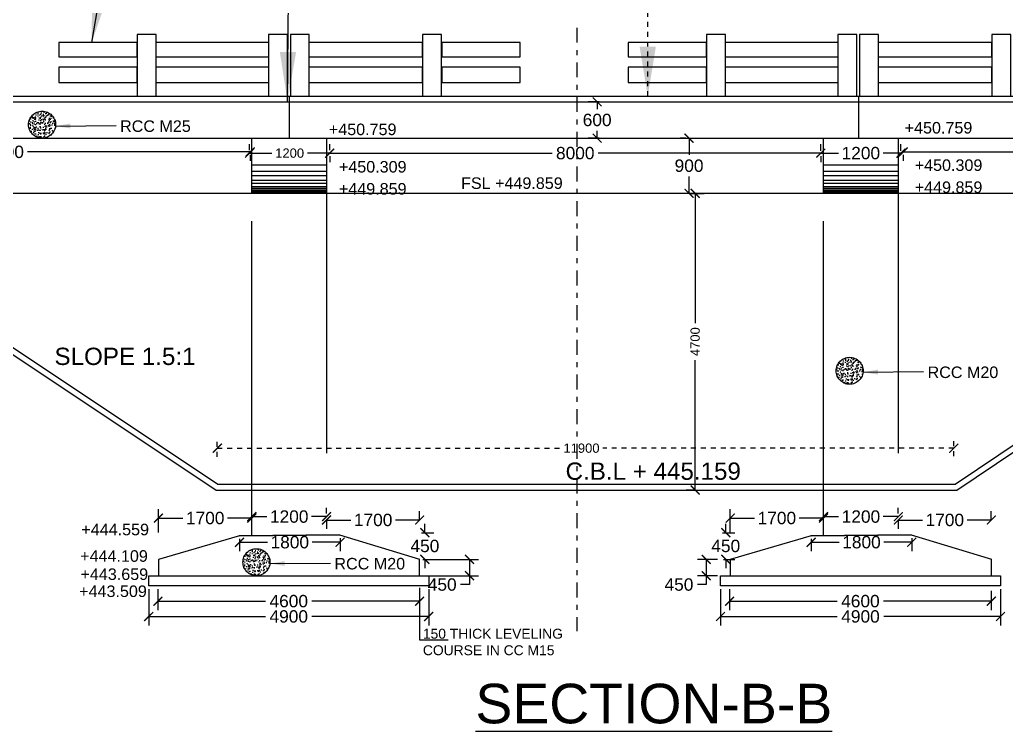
# Model space of a CAD drawing. Header units: inches. Extents: x 334 to 11487, y 381 to 10656.
# Drawn here: x 646.77 to 666.67, y 513.15 to 527.51 of the extents above; entities that cross this region are included whole.
import ezdxf

# ---------------------------------------------------------------- set-up
doc = ezdxf.new("R2010")
doc.units = ezdxf.units.IN
doc.header["$MEASUREMENT"] = 0
doc.linetypes.add('DASHDOT', pattern=[1, 0.5, -0.25, 0, -0.25])
doc.linetypes.add('HIDDEN', pattern=[9.525, 6.35, -3.175])
for name, color, linetype in [('DIMENSION', 255, 'Continuous'), ('DRAWING', 7, 'Continuous'), ('HATCH', 7, 'Continuous'), ('TEXT', 255, 'Continuous')]:
    doc.layers.add(name, color=color, linetype=linetype)
doc.styles.get("Standard").update_dxf_attribs({"font": 'arial.ttf'})
doc.styles.add('TIMES NEW ROMAN', font='times.ttf')
doc.dimstyles.new('dig', dxfattribs={"dimtxt": 0.1875, "dimasz": 0.18, "dimexe": 0.18, "dimexo": 0.0625, "dimgap": 0.09, "dimtad": 0, "dimtih": 1, "dimtoh": 1, "dimdec": 4, "dimzin": 0, "dimdsep": 46, "dimtxsty": 'Standard', "dimblk": 'ARCHTICK', "dimcen": 0.09, "dimadec": 0, "dimazin": 0, "dimtfac": 1, "dimtdec": 4, "dimtofl": 0, "dimtmove": 0, "dimatfit": 3, "dimldrblk": 'ARCHTICK', "dimfxl": 1, "dimtolj": 1, "dimtzin": 0, "dimarcsym": 0})
doc.dimstyles.new('ISO-25', dxfattribs={"dimtxt": 0.636364, "dimasz": 1, "dimexe": 1.25, "dimexo": 0.625, "dimtad": 0, "dimtih": 1, "dimtoh": 1, "dimlfac": 100, "dimtxsty": 'TIMES NEW ROMAN', "dimcen": 2.5, "dimadec": 0, "dimazin": 0, "dimtfac": 1, "dimtmove": 0, "dimatfit": 3, "dimfxl": 1, "dimarcsym": 0})

# ---------------------------------------------------------------- blocks, each defined once
blk = doc.blocks.new('_ArchTick')
at = {"color": 0, "linetype": 'ByBlock', "const_width": 0.15}
blk.add_lwpolyline([(-0.5, -0.5), (0.5, 0.5)], dxfattribs=at)
blk = doc.blocks.new('*D33')
at = {"layer": 'Defpoints', "color": 0, "linetype": 'HIDDEN', "transparency": 16777216}
for p in [(662.924, 524.798), (664.541, 524.815), (664.541, 524.798)]:
    blk.add_point(p, dxfattribs=at)
at = {"layer": 'DIMENSION', "color": 0, "linetype": 'HIDDEN', "lineweight": -2, "transparency": 16777216}
for p, q in [((662.924, 524.86), (662.924, 524.995)), ((664.541, 524.86), (664.541, 524.995)), ((662.924, 524.815), (663.281, 524.815)), ((664.541, 524.815), (664.183, 524.815))]:
    blk.add_line(p, q, dxfattribs=at)
at = {"layer": 'DIMENSION', "color": 0, "linetype": 'HIDDEN', "lineweight": -2, "transparency": 16777216, "xscale": 0.18, "yscale": 0.18, "zscale": 0.18, "rotation": 180}
blk.add_blockref('_ArchTick', (662.924, 524.815), dxfattribs=at)
at = {"layer": 'DIMENSION', "color": 0, "linetype": 'HIDDEN', "lineweight": -2, "transparency": 16777216, "xscale": 0.18, "yscale": 0.18, "zscale": 0.18}
blk.add_blockref('_ArchTick', (664.541, 524.815), dxfattribs=at)
at = {"layer": 'DIMENSION', "color": 0, "linetype": 'HIDDEN', "transparency": 16777216, "insert": (663.732, 524.815), "char_height": 0.25, "attachment_point": 5}
blk.add_mtext('\\A1;1200', dxfattribs=at)
blk = doc.blocks.new('*D34')
at = {"layer": 'Defpoints', "color": 0, "linetype": 'HIDDEN', "transparency": 16777216}
for p in [(653.018, 524.818), (662.924, 524.818), (662.924, 524.815)]:
    blk.add_point(p, dxfattribs=at)
at = {"layer": 'DIMENSION', "color": 0, "linetype": 'HIDDEN', "lineweight": -2, "transparency": 16777216}
for p, q in [((653.018, 524.815), (657.508, 524.815)), ((662.924, 524.815), (658.434, 524.815)), ((653.018, 524.756), (653.018, 524.635)), ((662.924, 524.756), (662.924, 524.635))]:
    blk.add_line(p, q, dxfattribs=at)
at = {"layer": 'DIMENSION', "color": 0, "linetype": 'HIDDEN', "lineweight": -2, "transparency": 16777216, "xscale": 0.18, "yscale": 0.18, "zscale": 0.18, "rotation": 180}
blk.add_blockref('_ArchTick', (653.018, 524.815), dxfattribs=at)
at = {"layer": 'DIMENSION', "color": 0, "linetype": 'HIDDEN', "lineweight": -2, "transparency": 16777216, "xscale": 0.18, "yscale": 0.18, "zscale": 0.18}
blk.add_blockref('_ArchTick', (662.924, 524.815), dxfattribs=at)
at = {"layer": 'DIMENSION', "color": 0, "linetype": 'HIDDEN', "transparency": 16777216, "insert": (657.971, 524.815), "char_height": 0.25, "attachment_point": 5}
blk.add_mtext('\\A1;8000', dxfattribs=at)
blk = doc.blocks.new('*D35')
at = {"layer": 'Defpoints', "color": 0, "linetype": 'HIDDEN', "transparency": 16777216}
for p in [(651.401, 524.815), (653.018, 524.815), (653.018, 524.815)]:
    blk.add_point(p, dxfattribs=at)
at = {"layer": 'DIMENSION', "color": 0, "linetype": 'HIDDEN', "lineweight": -2, "transparency": 16777216}
for p, q in [((651.401, 524.877), (651.401, 524.995)), ((653.018, 524.877), (653.018, 524.995)), ((651.401, 524.815), (651.849, 524.815)), ((653.018, 524.815), (652.57, 524.815))]:
    blk.add_line(p, q, dxfattribs=at)
at = {"layer": 'DIMENSION', "color": 0, "linetype": 'HIDDEN', "lineweight": -2, "transparency": 16777216, "xscale": 0.18, "yscale": 0.18, "zscale": 0.18, "rotation": 180}
blk.add_blockref('_ArchTick', (651.401, 524.815), dxfattribs=at)
at = {"layer": 'DIMENSION', "color": 0, "linetype": 'HIDDEN', "lineweight": -2, "transparency": 16777216, "xscale": 0.18, "yscale": 0.18, "zscale": 0.18}
blk.add_blockref('_ArchTick', (653.018, 524.815), dxfattribs=at)
at = {"layer": 'DIMENSION', "color": 0, "linetype": 'HIDDEN', "transparency": 16777216, "insert": (652.21, 524.815), "char_height": 0.1875, "attachment_point": 5}
blk.add_mtext('\\A1;1200', dxfattribs=at)
blk = doc.blocks.new('*D36')
at = {"layer": 'Defpoints', "color": 0, "linetype": 'HIDDEN', "transparency": 16777216}
for p in [(664.587, 524.843), (674.494, 524.843), (674.494, 524.84)]:
    blk.add_point(p, dxfattribs=at)
at = {"layer": 'DIMENSION', "color": 0, "linetype": 'HIDDEN', "lineweight": -2, "transparency": 16777216}
for p, q in [((664.587, 524.84), (669.077, 524.84)), ((664.587, 524.781), (664.587, 524.66)), ((674.494, 524.84), (670.004, 524.84)), ((674.494, 524.781), (674.494, 524.66))]:
    blk.add_line(p, q, dxfattribs=at)
at = {"layer": 'DIMENSION', "color": 0, "linetype": 'HIDDEN', "lineweight": -2, "transparency": 16777216, "xscale": 0.18, "yscale": 0.18, "zscale": 0.18, "rotation": 180}
blk.add_blockref('_ArchTick', (664.587, 524.84), dxfattribs=at)
at = {"layer": 'DIMENSION', "color": 0, "linetype": 'HIDDEN', "lineweight": -2, "transparency": 16777216, "xscale": 0.18, "yscale": 0.18, "zscale": 0.18}
blk.add_blockref('_ArchTick', (674.494, 524.84), dxfattribs=at)
at = {"layer": 'DIMENSION', "color": 0, "linetype": 'HIDDEN', "transparency": 16777216, "insert": (669.54, 524.84), "char_height": 0.25, "attachment_point": 5}
blk.add_mtext('\\A1;8500', dxfattribs=at)
blk = doc.blocks.new('*D37')
at = {"layer": 'Defpoints', "color": 0, "linetype": 'HIDDEN', "transparency": 16777216}
for p in [(641.508, 524.843), (651.414, 524.843), (651.414, 524.84)]:
    blk.add_point(p, dxfattribs=at)
at = {"layer": 'DIMENSION', "color": 0, "linetype": 'HIDDEN', "lineweight": -2, "transparency": 16777216}
for p, q in [((641.508, 524.84), (645.998, 524.84)), ((641.508, 524.781), (641.508, 524.66)), ((651.414, 524.84), (646.924, 524.84)), ((651.414, 524.781), (651.414, 524.66))]:
    blk.add_line(p, q, dxfattribs=at)
at = {"layer": 'DIMENSION', "color": 0, "linetype": 'HIDDEN', "lineweight": -2, "transparency": 16777216, "xscale": 0.18, "yscale": 0.18, "zscale": 0.18, "rotation": 180}
blk.add_blockref('_ArchTick', (641.508, 524.84), dxfattribs=at)
at = {"layer": 'DIMENSION', "color": 0, "linetype": 'HIDDEN', "lineweight": -2, "transparency": 16777216, "xscale": 0.18, "yscale": 0.18, "zscale": 0.18}
blk.add_blockref('_ArchTick', (651.414, 524.84), dxfattribs=at)
at = {"layer": 'DIMENSION', "color": 0, "linetype": 'HIDDEN', "transparency": 16777216, "insert": (646.461, 524.84), "char_height": 0.25, "attachment_point": 5}
blk.add_mtext('\\A1;8500', dxfattribs=at)
blk = doc.blocks.new('*D50')
at = {"layer": 'Defpoints', "color": 0, "linetype": 'HIDDEN', "transparency": 16777216}
for p in [(649.368, 516.08), (655.016, 516.08), (655.016, 515.462)]:
    blk.add_point(p, dxfattribs=at)
at = {"layer": 'DIMENSION', "color": 0, "linetype": 'HIDDEN', "lineweight": -2, "transparency": 16777216}
for p, q in [((649.368, 516.017), (649.368, 515.282)), ((655.016, 516.017), (655.016, 515.282)), ((649.368, 515.462), (651.725, 515.462)), ((655.016, 515.462), (652.66, 515.462))]:
    blk.add_line(p, q, dxfattribs=at)
at = {"layer": 'DIMENSION', "color": 0, "linetype": 'HIDDEN', "lineweight": -2, "transparency": 16777216, "xscale": 0.18, "yscale": 0.18, "zscale": 0.18, "rotation": 180}
blk.add_blockref('_ArchTick', (649.368, 515.462), dxfattribs=at)
at = {"layer": 'DIMENSION', "color": 0, "linetype": 'HIDDEN', "lineweight": -2, "transparency": 16777216, "xscale": 0.18, "yscale": 0.18, "zscale": 0.18}
blk.add_blockref('_ArchTick', (655.016, 515.462), dxfattribs=at)
at = {"layer": 'DIMENSION', "color": 0, "linetype": 'HIDDEN', "transparency": 16777216, "insert": (652.192, 515.462), "char_height": 0.25, "attachment_point": 5}
blk.add_mtext('\\A1;4900', dxfattribs=at)
blk = doc.blocks.new('*D51')
at = {"layer": 'Defpoints', "color": 0, "linetype": 'HIDDEN', "transparency": 16777216}
for p in [(658.413, 525.851), (658.514, 525.851), (658.514, 525.118)]:
    blk.add_point(p, dxfattribs=at)
at = {"layer": 'DIMENSION', "color": 0, "linetype": 'HIDDEN', "lineweight": -2, "transparency": 16777216}
for p, q in [((658.452, 525.851), (658.233, 525.851)), ((658.413, 525.851), (658.413, 525.702)), ((658.413, 525.118), (658.413, 525.267)), ((658.452, 525.118), (658.233, 525.118))]:
    blk.add_line(p, q, dxfattribs=at)
at = {"layer": 'DIMENSION', "color": 0, "linetype": 'HIDDEN', "lineweight": -2, "transparency": 16777216, "xscale": 0.18, "yscale": 0.18, "zscale": 0.18}
for p, rotation in [((658.413, 525.851), 90), ((658.413, 525.118), 270)]:
    blk.add_blockref('_ArchTick', p, dxfattribs=dict(at, rotation=rotation))
at = {"layer": 'DIMENSION', "color": 0, "linetype": 'HIDDEN', "transparency": 16777216, "insert": (658.413, 525.484), "char_height": 0.25, "attachment_point": 5}
blk.add_mtext('\\A1;600', dxfattribs=at)
blk = doc.blocks.new('*D52')
at = {"layer": 'Defpoints', "color": 0, "linetype": 'HIDDEN', "transparency": 16777216}
for p in [(660.267, 525.118), (660.267, 524.004), (660.267, 524.004)]:
    blk.add_point(p, dxfattribs=at)
at = {"layer": 'DIMENSION', "color": 0, "linetype": 'HIDDEN', "lineweight": -2, "transparency": 16777216}
for p, q in [((660.204, 525.118), (660.087, 525.118)), ((660.267, 525.118), (660.267, 524.779)), ((660.267, 524.004), (660.267, 524.344)), ((660.204, 524.004), (660.087, 524.004))]:
    blk.add_line(p, q, dxfattribs=at)
at = {"layer": 'DIMENSION', "color": 0, "linetype": 'HIDDEN', "lineweight": -2, "transparency": 16777216, "xscale": 0.18, "yscale": 0.18, "zscale": 0.18}
for p, rotation in [((660.267, 525.118), 90), ((660.267, 524.004), 270)]:
    blk.add_blockref('_ArchTick', p, dxfattribs=dict(at, rotation=rotation))
at = {"layer": 'DIMENSION', "color": 0, "linetype": 'HIDDEN', "transparency": 16777216, "insert": (660.267, 524.561), "char_height": 0.25, "attachment_point": 5}
blk.add_mtext('\\A1;900', dxfattribs=at)
blk = doc.blocks.new('*D53')
at = {"layer": 'Defpoints', "color": 0, "linetype": 'DASHDOT', "ltscale": 0.02, "transparency": 16777216}
for p in [(665.606, 518.859), (650.751, 518.623), (665.606, 518.64)]:
    blk.add_point(p, dxfattribs=at)
at = {"layer": 'DIMENSION', "color": 0, "linetype": 'DASHDOT', "lineweight": -2, "ltscale": 0.02, "transparency": 16777216}
for p, q in [((650.751, 518.686), (650.751, 519.039)), ((665.606, 518.702), (665.606, 519.039)), ((650.751, 518.859), (657.663, 518.859)), ((665.606, 518.859), (658.53, 518.859))]:
    blk.add_line(p, q, dxfattribs=at)
at = {"layer": 'DIMENSION', "color": 0, "linetype": 'DASHDOT', "lineweight": -2, "ltscale": 0.02, "transparency": 16777216, "xscale": 0.18, "yscale": 0.18, "zscale": 0.18, "rotation": 180}
blk.add_blockref('_ArchTick', (650.751, 518.859), dxfattribs=at)
at = {"layer": 'DIMENSION', "color": 0, "linetype": 'DASHDOT', "lineweight": -2, "ltscale": 0.02, "transparency": 16777216, "xscale": 0.18, "yscale": 0.18, "zscale": 0.18}
blk.add_blockref('_ArchTick', (665.606, 518.859), dxfattribs=at)
at = {"layer": 'DIMENSION', "color": 0, "linetype": 'DASHDOT', "ltscale": 0.02, "transparency": 16777216, "insert": (658.097, 518.859), "char_height": 0.1875, "attachment_point": 5}
blk.add_mtext('\\A1;11900', dxfattribs=at)
blk = doc.blocks.new('*D67')
at = {"layer": 'Defpoints', "color": 0, "linetype": 'HIDDEN', "transparency": 16777216}
for p in [(649.552, 516.08), (654.831, 516.043), (654.831, 515.771)]:
    blk.add_point(p, dxfattribs=at)
at = {"layer": 'DIMENSION', "color": 0, "linetype": 'HIDDEN', "lineweight": -2, "transparency": 16777216}
for p, q in [((649.552, 516.017), (649.552, 515.591)), ((654.831, 515.98), (654.831, 515.591)), ((649.552, 515.771), (651.724, 515.771)), ((654.831, 515.771), (652.66, 515.771))]:
    blk.add_line(p, q, dxfattribs=at)
at = {"layer": 'DIMENSION', "color": 0, "linetype": 'HIDDEN', "lineweight": -2, "transparency": 16777216, "xscale": 0.18, "yscale": 0.18, "zscale": 0.18, "rotation": 180}
blk.add_blockref('_ArchTick', (649.552, 515.771), dxfattribs=at)
at = {"layer": 'DIMENSION', "color": 0, "linetype": 'HIDDEN', "lineweight": -2, "transparency": 16777216, "xscale": 0.18, "yscale": 0.18, "zscale": 0.18}
blk.add_blockref('_ArchTick', (654.831, 515.771), dxfattribs=at)
at = {"layer": 'DIMENSION', "color": 0, "linetype": 'HIDDEN', "transparency": 16777216, "insert": (652.192, 515.771), "char_height": 0.25, "attachment_point": 5}
blk.add_mtext('\\A1;4600', dxfattribs=at)
blk = doc.blocks.new('*D68')
at = {"layer": 'Defpoints', "color": 0, "linetype": 'HIDDEN', "transparency": 16777216}
for p in [(651.198, 517.093), (653.228, 517.108), (653.228, 516.961)]:
    blk.add_point(p, dxfattribs=at)
at = {"layer": 'DIMENSION', "color": 0, "linetype": 'HIDDEN', "lineweight": -2, "transparency": 16777216}
for p, q in [((651.198, 517.03), (651.198, 516.781)), ((653.228, 517.046), (653.228, 516.781)), ((651.198, 516.961), (651.761, 516.961)), ((653.228, 516.961), (652.664, 516.961))]:
    blk.add_line(p, q, dxfattribs=at)
at = {"layer": 'DIMENSION', "color": 0, "linetype": 'HIDDEN', "lineweight": -2, "transparency": 16777216, "xscale": 0.18, "yscale": 0.18, "zscale": 0.18, "rotation": 180}
blk.add_blockref('_ArchTick', (651.198, 516.961), dxfattribs=at)
at = {"layer": 'DIMENSION', "color": 0, "linetype": 'HIDDEN', "lineweight": -2, "transparency": 16777216, "xscale": 0.18, "yscale": 0.18, "zscale": 0.18}
blk.add_blockref('_ArchTick', (653.228, 516.961), dxfattribs=at)
at = {"layer": 'DIMENSION', "color": 0, "linetype": 'HIDDEN', "transparency": 16777216, "insert": (652.213, 516.961), "char_height": 0.25, "attachment_point": 5}
blk.add_mtext('\\A1;1800', dxfattribs=at)
blk = doc.blocks.new('*D69')
at = {"layer": 'Defpoints', "color": 0, "linetype": 'HIDDEN', "transparency": 16777216}
for p in [(651.447, 517.478), (652.955, 517.478), (652.955, 517.478)]:
    blk.add_point(p, dxfattribs=at)
at = {"layer": 'DIMENSION', "color": 0, "linetype": 'HIDDEN', "lineweight": -2, "transparency": 16777216}
for p, q in [((651.447, 517.541), (651.447, 517.658)), ((652.955, 517.541), (652.955, 517.658)), ((651.447, 517.478), (651.75, 517.478)), ((652.955, 517.478), (652.653, 517.478))]:
    blk.add_line(p, q, dxfattribs=at)
at = {"layer": 'DIMENSION', "color": 0, "linetype": 'HIDDEN', "lineweight": -2, "transparency": 16777216, "xscale": 0.18, "yscale": 0.18, "zscale": 0.18, "rotation": 180}
blk.add_blockref('_ArchTick', (651.447, 517.478), dxfattribs=at)
at = {"layer": 'DIMENSION', "color": 0, "linetype": 'HIDDEN', "lineweight": -2, "transparency": 16777216, "xscale": 0.18, "yscale": 0.18, "zscale": 0.18}
blk.add_blockref('_ArchTick', (652.955, 517.478), dxfattribs=at)
at = {"layer": 'DIMENSION', "color": 0, "linetype": 'HIDDEN', "transparency": 16777216, "insert": (652.201, 517.478), "char_height": 0.25, "attachment_point": 5}
blk.add_mtext('\\A1;1200', dxfattribs=at)
blk = doc.blocks.new('*D70')
at = {"layer": 'Defpoints', "color": 0, "linetype": 'HIDDEN', "transparency": 16777216}
for p in [(649.564, 517.449), (649.564, 517.095), (651.447, 517.095)]:
    blk.add_point(p, dxfattribs=at)
at = {"layer": 'DIMENSION', "color": 0, "linetype": 'HIDDEN', "lineweight": -2, "transparency": 16777216}
for p, q in [((649.564, 517.158), (649.564, 517.629)), ((651.447, 517.158), (651.447, 517.629)), ((649.564, 517.449), (650.055, 517.449)), ((651.447, 517.449), (650.957, 517.449))]:
    blk.add_line(p, q, dxfattribs=at)
at = {"layer": 'DIMENSION', "color": 0, "linetype": 'HIDDEN', "lineweight": -2, "transparency": 16777216, "xscale": 0.18, "yscale": 0.18, "zscale": 0.18, "rotation": 180}
blk.add_blockref('_ArchTick', (649.564, 517.449), dxfattribs=at)
at = {"layer": 'DIMENSION', "color": 0, "linetype": 'HIDDEN', "lineweight": -2, "transparency": 16777216, "xscale": 0.18, "yscale": 0.18, "zscale": 0.18}
blk.add_blockref('_ArchTick', (651.447, 517.449), dxfattribs=at)
at = {"layer": 'DIMENSION', "color": 0, "linetype": 'HIDDEN', "transparency": 16777216, "insert": (650.506, 517.449), "char_height": 0.25, "attachment_point": 5}
blk.add_mtext('\\A1;1700', dxfattribs=at)
blk = doc.blocks.new('*D71')
at = {"layer": 'Defpoints', "color": 0, "linetype": 'HIDDEN', "transparency": 16777216}
for p in [(652.955, 517.478), (652.955, 517.41), (654.832, 517.361)]:
    blk.add_point(p, dxfattribs=at)
at = {"layer": 'DIMENSION', "color": 0, "linetype": 'HIDDEN', "lineweight": -2, "transparency": 16777216}
for p, q in [((652.955, 517.416), (652.955, 517.23)), ((654.832, 517.423), (654.832, 517.59)), ((652.955, 517.41), (653.443, 517.41)), ((654.832, 517.41), (654.345, 517.41))]:
    blk.add_line(p, q, dxfattribs=at)
at = {"layer": 'DIMENSION', "color": 0, "linetype": 'HIDDEN', "lineweight": -2, "transparency": 16777216, "xscale": 0.18, "yscale": 0.18, "zscale": 0.18, "rotation": 180}
blk.add_blockref('_ArchTick', (652.955, 517.41), dxfattribs=at)
at = {"layer": 'DIMENSION', "color": 0, "linetype": 'HIDDEN', "lineweight": -2, "transparency": 16777216, "xscale": 0.18, "yscale": 0.18, "zscale": 0.18}
blk.add_blockref('_ArchTick', (654.832, 517.41), dxfattribs=at)
at = {"layer": 'DIMENSION', "color": 0, "linetype": 'HIDDEN', "transparency": 16777216, "insert": (653.894, 517.41), "char_height": 0.25, "attachment_point": 5}
blk.add_mtext('\\A1;1700', dxfattribs=at)
blk = doc.blocks.new('*D72')
at = {"layer": 'Defpoints', "color": 0, "linetype": 'HIDDEN', "transparency": 16777216}
for p in [(654.81, 517.154), (654.832, 516.616), (654.938, 516.616)]:
    blk.add_point(p, dxfattribs=at)
at = {"layer": 'DIMENSION', "color": 0, "linetype": 'HIDDEN', "lineweight": -2, "transparency": 16777216}
for p, q in [((654.938, 517.154), (654.938, 517.334)), ((654.872, 517.154), (655.118, 517.154)), ((654.895, 516.616), (655.118, 516.616)), ((654.938, 516.616), (654.938, 516.436))]:
    blk.add_line(p, q, dxfattribs=at)
at = {"layer": 'DIMENSION', "color": 0, "linetype": 'HIDDEN', "lineweight": -2, "transparency": 16777216, "xscale": 0.18, "yscale": 0.18, "zscale": 0.18}
for p, rotation in [((654.938, 517.154), 270), ((654.938, 516.616), 90)]:
    blk.add_blockref('_ArchTick', p, dxfattribs=dict(at, rotation=rotation))
at = {"layer": 'DIMENSION', "color": 0, "linetype": 'HIDDEN', "transparency": 16777216, "insert": (654.938, 516.885), "char_height": 0.25, "attachment_point": 5}
blk.add_mtext('\\A1;450', dxfattribs=at)
blk = doc.blocks.new('*D73')
at = {"layer": 'Defpoints', "color": 0, "linetype": 'HIDDEN', "transparency": 16777216}
for p in [(654.832, 516.616), (654.832, 516.286), (655.838, 516.286)]:
    blk.add_point(p, dxfattribs=at)
at = {"layer": 'DIMENSION', "color": 0, "linetype": 'HIDDEN', "lineweight": -2, "transparency": 16777216}
for p, q in [((654.895, 516.616), (656.018, 516.616)), ((655.838, 516.616), (655.838, 516.286)), ((654.895, 516.286), (656.018, 516.286)), ((655.838, 516.286), (655.838, 516.106)), ((655.838, 516.106), (655.658, 516.106))]:
    blk.add_line(p, q, dxfattribs=at)
at = {"layer": 'DIMENSION', "color": 0, "linetype": 'HIDDEN', "lineweight": -2, "transparency": 16777216, "xscale": 0.18, "yscale": 0.18, "zscale": 0.18}
for p, rotation in [((655.838, 516.616), 90), ((655.838, 516.286), 270)]:
    blk.add_blockref('_ArchTick', p, dxfattribs=dict(at, rotation=rotation))
at = {"layer": 'DIMENSION', "color": 0, "linetype": 'HIDDEN', "transparency": 16777216, "insert": (655.287, 516.106), "char_height": 0.25, "attachment_point": 5}
blk.add_mtext('\\A1;450', dxfattribs=at)
blk = doc.blocks.new('*D74')
at = {"layer": 'Defpoints', "color": 0, "linetype": 'HIDDEN', "transparency": 16777216}
for p in [(660.879, 517.154), (660.901, 516.616), (661.007, 516.616)]:
    blk.add_point(p, dxfattribs=at)
at = {"layer": 'DIMENSION', "color": 0, "linetype": 'HIDDEN', "lineweight": -2, "transparency": 16777216}
for p, q in [((661.007, 517.154), (661.007, 517.334)), ((660.941, 517.154), (661.187, 517.154)), ((660.963, 516.616), (661.187, 516.616)), ((661.007, 516.616), (661.007, 516.436))]:
    blk.add_line(p, q, dxfattribs=at)
at = {"layer": 'DIMENSION', "color": 0, "linetype": 'HIDDEN', "lineweight": -2, "transparency": 16777216, "xscale": 0.18, "yscale": 0.18, "zscale": 0.18}
for p, rotation in [((661.007, 517.154), 270), ((661.007, 516.616), 90)]:
    blk.add_blockref('_ArchTick', p, dxfattribs=dict(at, rotation=rotation))
at = {"layer": 'DIMENSION', "color": 0, "linetype": 'HIDDEN', "transparency": 16777216, "insert": (661.007, 516.885), "char_height": 0.25, "attachment_point": 5}
blk.add_mtext('\\A1;450', dxfattribs=at)
blk = doc.blocks.new('*D75')
at = {"layer": 'Defpoints', "color": 0, "linetype": 'HIDDEN', "transparency": 16777216}
for p in [(660.901, 516.616), (660.614, 516.286), (660.901, 516.286)]:
    blk.add_point(p, dxfattribs=at)
at = {"layer": 'DIMENSION', "color": 0, "linetype": 'HIDDEN', "lineweight": -2, "transparency": 16777216}
for p, q in [((660.838, 516.616), (660.434, 516.616)), ((660.614, 516.616), (660.614, 516.286)), ((660.838, 516.286), (660.434, 516.286)), ((660.614, 516.286), (660.614, 516.106)), ((660.614, 516.106), (660.434, 516.106))]:
    blk.add_line(p, q, dxfattribs=at)
at = {"layer": 'DIMENSION', "color": 0, "linetype": 'HIDDEN', "lineweight": -2, "transparency": 16777216, "xscale": 0.18, "yscale": 0.18, "zscale": 0.18}
for p, rotation in [((660.614, 516.616), 90), ((660.614, 516.286), 270)]:
    blk.add_blockref('_ArchTick', p, dxfattribs=dict(at, rotation=rotation))
at = {"layer": 'DIMENSION', "color": 0, "linetype": 'HIDDEN', "transparency": 16777216, "insert": (660.063, 516.106), "char_height": 0.25, "attachment_point": 5}
blk.add_mtext('\\A1;450', dxfattribs=at)
blk = doc.blocks.new('*D78')
at = {"layer": 'Defpoints', "color": 0, "linetype": 'HIDDEN', "transparency": 16777216}
for p in [(660.901, 516.08), (666.549, 516.08), (666.549, 515.462)]:
    blk.add_point(p, dxfattribs=at)
at = {"layer": 'DIMENSION', "color": 0, "linetype": 'HIDDEN', "lineweight": -2, "transparency": 16777216}
for p, q in [((660.901, 516.017), (660.901, 515.282)), ((666.549, 516.017), (666.549, 515.282)), ((660.901, 515.462), (663.257, 515.462)), ((666.549, 515.462), (664.193, 515.462))]:
    blk.add_line(p, q, dxfattribs=at)
at = {"layer": 'DIMENSION', "color": 0, "linetype": 'HIDDEN', "lineweight": -2, "transparency": 16777216, "xscale": 0.18, "yscale": 0.18, "zscale": 0.18, "rotation": 180}
blk.add_blockref('_ArchTick', (660.901, 515.462), dxfattribs=at)
at = {"layer": 'DIMENSION', "color": 0, "linetype": 'HIDDEN', "lineweight": -2, "transparency": 16777216, "xscale": 0.18, "yscale": 0.18, "zscale": 0.18}
blk.add_blockref('_ArchTick', (666.549, 515.462), dxfattribs=at)
at = {"layer": 'DIMENSION', "color": 0, "linetype": 'HIDDEN', "transparency": 16777216, "insert": (663.725, 515.462), "char_height": 0.25, "attachment_point": 5}
blk.add_mtext('\\A1;4900', dxfattribs=at)
blk = doc.blocks.new('*D79')
at = {"layer": 'Defpoints', "color": 0, "linetype": 'HIDDEN', "transparency": 16777216}
for p in [(661.085, 516.08), (666.364, 516.043), (666.364, 515.771)]:
    blk.add_point(p, dxfattribs=at)
at = {"layer": 'DIMENSION', "color": 0, "linetype": 'HIDDEN', "lineweight": -2, "transparency": 16777216}
for p, q in [((661.085, 516.017), (661.085, 515.591)), ((666.364, 515.98), (666.364, 515.591)), ((661.085, 515.771), (663.256, 515.771)), ((666.364, 515.771), (664.192, 515.771))]:
    blk.add_line(p, q, dxfattribs=at)
at = {"layer": 'DIMENSION', "color": 0, "linetype": 'HIDDEN', "lineweight": -2, "transparency": 16777216, "xscale": 0.18, "yscale": 0.18, "zscale": 0.18, "rotation": 180}
blk.add_blockref('_ArchTick', (661.085, 515.771), dxfattribs=at)
at = {"layer": 'DIMENSION', "color": 0, "linetype": 'HIDDEN', "lineweight": -2, "transparency": 16777216, "xscale": 0.18, "yscale": 0.18, "zscale": 0.18}
blk.add_blockref('_ArchTick', (666.364, 515.771), dxfattribs=at)
at = {"layer": 'DIMENSION', "color": 0, "linetype": 'HIDDEN', "transparency": 16777216, "insert": (663.724, 515.771), "char_height": 0.25, "attachment_point": 5}
blk.add_mtext('\\A1;4600', dxfattribs=at)
blk = doc.blocks.new('*D76')
at = {"layer": 'Defpoints', "color": 0, "linetype": 'HIDDEN', "transparency": 16777216}
for p in [(662.73, 517.093), (664.76, 517.108), (664.76, 516.961)]:
    blk.add_point(p, dxfattribs=at)
at = {"layer": 'DIMENSION', "color": 0, "linetype": 'HIDDEN', "lineweight": -2, "transparency": 16777216}
for p, q in [((662.73, 517.03), (662.73, 516.781)), ((664.76, 517.046), (664.76, 516.781)), ((662.73, 516.961), (663.294, 516.961)), ((664.76, 516.961), (664.196, 516.961))]:
    blk.add_line(p, q, dxfattribs=at)
at = {"layer": 'DIMENSION', "color": 0, "linetype": 'HIDDEN', "lineweight": -2, "transparency": 16777216, "xscale": 0.18, "yscale": 0.18, "zscale": 0.18, "rotation": 180}
blk.add_blockref('_ArchTick', (662.73, 516.961), dxfattribs=at)
at = {"layer": 'DIMENSION', "color": 0, "linetype": 'HIDDEN', "lineweight": -2, "transparency": 16777216, "xscale": 0.18, "yscale": 0.18, "zscale": 0.18}
blk.add_blockref('_ArchTick', (664.76, 516.961), dxfattribs=at)
at = {"layer": 'DIMENSION', "color": 0, "linetype": 'HIDDEN', "transparency": 16777216, "insert": (663.745, 516.961), "char_height": 0.25, "attachment_point": 5}
blk.add_mtext('\\A1;1800', dxfattribs=at)
blk = doc.blocks.new('*D80')
at = {"layer": 'Defpoints', "color": 0, "linetype": 'HIDDEN', "transparency": 16777216}
for p in [(662.98, 517.478), (664.488, 517.478), (664.488, 517.478)]:
    blk.add_point(p, dxfattribs=at)
at = {"layer": 'DIMENSION', "color": 0, "linetype": 'HIDDEN', "lineweight": -2, "transparency": 16777216}
for p, q in [((662.98, 517.541), (662.98, 517.658)), ((664.488, 517.541), (664.488, 517.658)), ((662.98, 517.478), (663.283, 517.478)), ((664.488, 517.478), (664.185, 517.478))]:
    blk.add_line(p, q, dxfattribs=at)
at = {"layer": 'DIMENSION', "color": 0, "linetype": 'HIDDEN', "lineweight": -2, "transparency": 16777216, "xscale": 0.18, "yscale": 0.18, "zscale": 0.18, "rotation": 180}
blk.add_blockref('_ArchTick', (662.98, 517.478), dxfattribs=at)
at = {"layer": 'DIMENSION', "color": 0, "linetype": 'HIDDEN', "lineweight": -2, "transparency": 16777216, "xscale": 0.18, "yscale": 0.18, "zscale": 0.18}
blk.add_blockref('_ArchTick', (664.488, 517.478), dxfattribs=at)
at = {"layer": 'DIMENSION', "color": 0, "linetype": 'HIDDEN', "transparency": 16777216, "insert": (663.734, 517.478), "char_height": 0.25, "attachment_point": 5}
blk.add_mtext('\\A1;1200', dxfattribs=at)
blk = doc.blocks.new('*D81')
at = {"layer": 'Defpoints', "color": 0, "linetype": 'HIDDEN', "transparency": 16777216}
for p in [(661.097, 517.449), (661.097, 517.095), (662.98, 517.095)]:
    blk.add_point(p, dxfattribs=at)
at = {"layer": 'DIMENSION', "color": 0, "linetype": 'HIDDEN', "lineweight": -2, "transparency": 16777216}
for p, q in [((661.097, 517.158), (661.097, 517.629)), ((662.98, 517.158), (662.98, 517.629)), ((661.097, 517.449), (661.587, 517.449)), ((662.98, 517.449), (662.489, 517.449))]:
    blk.add_line(p, q, dxfattribs=at)
at = {"layer": 'DIMENSION', "color": 0, "linetype": 'HIDDEN', "lineweight": -2, "transparency": 16777216, "xscale": 0.18, "yscale": 0.18, "zscale": 0.18, "rotation": 180}
blk.add_blockref('_ArchTick', (661.097, 517.449), dxfattribs=at)
at = {"layer": 'DIMENSION', "color": 0, "linetype": 'HIDDEN', "lineweight": -2, "transparency": 16777216, "xscale": 0.18, "yscale": 0.18, "zscale": 0.18}
blk.add_blockref('_ArchTick', (662.98, 517.449), dxfattribs=at)
at = {"layer": 'DIMENSION', "color": 0, "linetype": 'HIDDEN', "transparency": 16777216, "insert": (662.038, 517.449), "char_height": 0.25, "attachment_point": 5}
blk.add_mtext('\\A1;1700', dxfattribs=at)
blk = doc.blocks.new('*D77')
at = {"layer": 'Defpoints', "color": 0, "linetype": 'HIDDEN', "transparency": 16777216}
for p in [(664.488, 517.478), (664.488, 517.41), (666.364, 517.361)]:
    blk.add_point(p, dxfattribs=at)
at = {"layer": 'DIMENSION', "color": 0, "linetype": 'HIDDEN', "lineweight": -2, "transparency": 16777216}
for p, q in [((664.488, 517.416), (664.488, 517.23)), ((666.364, 517.423), (666.364, 517.59)), ((664.488, 517.41), (664.975, 517.41)), ((666.364, 517.41), (665.877, 517.41))]:
    blk.add_line(p, q, dxfattribs=at)
at = {"layer": 'DIMENSION', "color": 0, "linetype": 'HIDDEN', "lineweight": -2, "transparency": 16777216, "xscale": 0.18, "yscale": 0.18, "zscale": 0.18, "rotation": 180}
blk.add_blockref('_ArchTick', (664.488, 517.41), dxfattribs=at)
at = {"layer": 'DIMENSION', "color": 0, "linetype": 'HIDDEN', "lineweight": -2, "transparency": 16777216, "xscale": 0.18, "yscale": 0.18, "zscale": 0.18}
blk.add_blockref('_ArchTick', (666.364, 517.41), dxfattribs=at)
at = {"layer": 'DIMENSION', "color": 0, "linetype": 'HIDDEN', "transparency": 16777216, "insert": (665.426, 517.41), "char_height": 0.25, "attachment_point": 5}
blk.add_mtext('\\A1;1700', dxfattribs=at)
blk = doc.blocks.new('*D162')
at = {"layer": 'Defpoints', "color": 0, "ltscale": 0.02, "transparency": 16777216}
for p in [(660.204, 524.004), (660.39, 524.004), (660.431, 518.015)]:
    blk.add_point(p, dxfattribs=at)
at = {"layer": 'DIMENSION', "color": 0, "lineweight": -2, "ltscale": 0.02, "transparency": 16777216}
for p, q in [((660.267, 524.004), (660.57, 524.004)), ((660.39, 524.004), (660.39, 521.383)), ((660.39, 518.015), (660.39, 520.636)), ((660.368, 518.015), (660.21, 518.015))]:
    blk.add_line(p, q, dxfattribs=at)
at = {"layer": 'DIMENSION', "color": 0, "lineweight": -2, "ltscale": 0.02, "transparency": 16777216, "xscale": 0.18, "yscale": 0.18, "zscale": 0.18}
for p, rotation in [((660.39, 524.004), 90), ((660.39, 518.015), 270)]:
    blk.add_blockref('_ArchTick', p, dxfattribs=dict(at, rotation=rotation))
at = {"layer": 'DIMENSION', "color": 0, "ltscale": 0.02, "transparency": 16777216, "insert": (660.39, 521.01), "char_height": 0.1875, "attachment_point": 5, "rotation": 90}
blk.add_mtext('\\A1;4700', dxfattribs=at)

msp = doc.modelspace()

# ---------------------------------------------------------------- hatches: boundary and pattern name
at = {"layer": 'HATCH', "linetype": 'HIDDEN'}
h = msp.add_hatch(dxfattribs=at)
h.set_pattern_fill('AR-CONC', color=256, scale=0.019323, style=0)
h.set_pattern_definition([(50, (-3901.80869, -2650.23578), (0.1385935166, -0.0121253616), [0.014491971, -0.1594116807]), (355, (-3901.80869, -2650.23578), (-0.026810404, 0.1453432875), [0.0115935768, -0.1275293445]), (100.4514, (-3901.79714, -2650.2368), (0.1117832155, 0.1332178377), [0.0123162798, -0.1354790818]), (46.1842, (-3901.80869, -2650.19714), (0.2062190173, -0.0319826233), [0.0217379565, -0.239117521]), (96.6356, (-3901.7915, -2650.1998), (0.180601397, 0.188225172), [0.01847442, -0.20321859]), (351.1842, (-3901.80869, -2650.19714), (0.18060125, 0.188225313), [0.017390365, -0.191294017]), (21, (-3901.78937, -2650.2068), (0.115338129, -0.0777965503), [0.014491971, -0.1594116807]), (326, (-3901.78937, -2650.2068), (0.0470149164, 0.1401180454), [0.0115935768, -0.1275293445]), (71.4514, (-3901.77975, -2650.21328), (0.1623530926, 0.062321368), [0.0123162798, -0.1354790818]), (37.5, (-3901.80869, -2650.235784), (0.0023496036, 0.0643238409), [0, -0.1259835343, 0, -0.1294616073, 0, -0.1280124102]), (7.5, (-3901.80869, -2650.235784), (0.050831948, 0.0762107077), [0, -0.0738124388, 0, -0.1230851401, 0, -0.0487896356]), (327.5, (-3901.85178, -2650.235784), (0.1031485233, -0.00435819395), [0, -0.0483065699, 0, -0.1507164981, 0, -0.1999891994]), (317.5, (-3901.8711, -2650.23578), (0.1126868938, 0.0193429133), [0, -0.0627985409, 0, -0.1000912128, 0, -0.1420213155])])
h.paths.add_polyline_path([(647.4889, 525.39076, 1), (646.94393, 525.39076, 1)])
h = msp.add_hatch(dxfattribs=at)
h.set_pattern_fill('AR-CONC', color=256, scale=0.019323, style=0)
h.set_pattern_definition([(50, (-3885.51983, -2655.20431), (0.1385935166, -0.0121253616), [0.014491971, -0.1594116807]), (355, (-3885.51983, -2655.20431), (-0.026810404, 0.1453432875), [0.0115935768, -0.1275293445]), (100.4514, (-3885.50828, -2655.20532), (0.1117832155, 0.1332178377), [0.0123162798, -0.1354790818]), (46.1842, (-3885.51983, -2655.16567), (0.2062190173, -0.0319826233), [0.0217379565, -0.239117521]), (96.6356, (-3885.50265, -2655.16833), (0.180601397, 0.188225172), [0.01847442, -0.20321859]), (351.1842, (-3885.51983, -2655.16567), (0.18060125, 0.188225313), [0.017390365, -0.191294017]), (21, (-3885.50051, -2655.17533), (0.115338129, -0.0777965503), [0.014491971, -0.1594116807]), (326, (-3885.50051, -2655.17533), (0.0470149164, 0.1401180454), [0.0115935768, -0.1275293445]), (71.4514, (-3885.4909, -2655.18181), (0.1623530926, 0.062321368), [0.0123162798, -0.1354790818]), (37.5, (-3885.519833, -2655.204314), (0.0023496036, 0.0643238409), [0, -0.1259835343, 0, -0.1294616073, 0, -0.1280124102]), (7.5, (-3885.51983, -2655.204314), (0.050831948, 0.0762107077), [0, -0.0738124388, 0, -0.1230851401, 0, -0.0487896356]), (327.5, (-3885.562923, -2655.204314), (0.1031485233, -0.00435819395), [0, -0.0483065699, 0, -0.1507164981, 0, -0.1999891994]), (317.5, (-3885.582245, -2655.20431), (0.1126868938, 0.0193429133), [0, -0.0627985409, 0, -0.1000912128, 0, -0.1420213155])])
h.paths.add_polyline_path([(663.77776, 520.42223, 1), (663.23278, 520.42223, 1)])
h = msp.add_hatch(dxfattribs=at)
h.set_pattern_fill('AR-CONC', color=256, scale=0.019323, style=0)
h.set_pattern_definition([(50, (-3897.48508, -2659.06785), (0.1385935166, -0.0121253616), [0.014491971, -0.1594116807]), (355, (-3897.48508, -2659.06785), (-0.026810404, 0.1453432875), [0.0115935768, -0.1275293445]), (100.4514, (-3897.47353, -2659.06886), (0.1117832155, 0.1332178377), [0.0123162798, -0.1354790818]), (46.1842, (-3897.48508, -2659.0292), (0.2062190173, -0.0319826233), [0.0217379565, -0.239117521]), (96.6356, (-3897.4679, -2659.03187), (0.180601397, 0.188225172), [0.01847442, -0.20321859]), (351.1842, (-3897.48508, -2659.0292), (0.18060125, 0.188225313), [0.017390365, -0.191294017]), (21, (-3897.46575, -2659.03887), (0.115338129, -0.0777965503), [0.014491971, -0.1594116807]), (326, (-3897.46575, -2659.03887), (0.0470149164, 0.1401180454), [0.0115935768, -0.1275293445]), (71.4514, (-3897.45614, -2659.04535), (0.1623530926, 0.062321368), [0.0123162798, -0.1354790818]), (37.5, (-3897.485076, -2659.06785), (0.0023496036, 0.0643238409), [0, -0.1259835343, 0, -0.1294616073, 0, -0.1280124102]), (7.5, (-3897.485076, -2659.06785), (0.050831948, 0.0762107077), [0, -0.0738124388, 0, -0.1230851401, 0, -0.0487896356]), (327.5, (-3897.528165, -2659.06785), (0.1031485233, -0.00435819395), [0, -0.0483065699, 0, -0.1507164981, 0, -0.1999891994]), (317.5, (-3897.54749, -2659.06785), (0.1126868938, 0.0193429133), [0, -0.0627985409, 0, -0.1000912128, 0, -0.1420213155])])
h.paths.add_polyline_path([(651.81252, 516.55869, 1), (651.26754, 516.55869, 1)])

# ---------------------------------------------------------------- linework, layer by layer
at = {"layer": 'DIMENSION', "ltscale": 0.02}
msp.add_lwpolyline([(654.83131, 516.04291), (654.83131, 514.99268), (655.40922, 514.99268)], dxfattribs=at)
at = {"layer": 'DRAWING', "linetype": 'HIDDEN'}
for p, q in [((652.20146, 525.96618), (652.20147, 525.11827)), ((663.68581, 525.96618), (663.68582, 525.11827)), ((651.44748, 517.09512), (651.44748, 525.14764)), ((652.95546, 525.11012), (652.95546, 517.10829)), ((662.97993, 517.09512), (662.97993, 525.11827)), ((664.4879, 525.11012), (664.4879, 517.10828)), ((653.22, 517.1106), (651.19245, 517.09289)), ((651.19761, 517.09289), (653.22, 517.1106)), ((664.75244, 517.1106), (662.7249, 517.09289)), ((662.73005, 517.09289), (664.75244, 517.1106)), ((649.56418, 516.61279), (649.56418, 516.28278)), ((654.83205, 516.2862), (654.83205, 516.61621)), ((661.09663, 516.61279), (661.09663, 516.28278)), ((666.36449, 516.2862), (666.36449, 516.61621)), ((649.72685, 516.2862), (654.66688, 516.2862)), ((661.2593, 516.2862), (666.19932, 516.2862))]:
    msp.add_line(p, q, dxfattribs=at)
at = {"layer": 'DRAWING'}
for points in [[(649.51814, 527.21013), (649.13494, 527.21013), (649.13494, 525.96502), (649.51814, 525.96502)], [(652.16741, 527.20986), (651.78421, 527.20986), (651.78421, 525.96475), (652.16741, 525.96475)], [(652.60694, 527.20986), (652.22375, 527.20986), (652.22375, 525.96475), (652.60694, 525.96475)], [(655.27461, 527.20954), (654.89142, 527.20954), (654.89142, 525.96443), (655.27461, 525.96443)], [(661.00249, 527.21027), (660.6193, 527.21027), (660.6193, 525.96516), (661.00249, 525.96516)], [(663.65176, 527.21001), (663.26857, 527.21001), (663.26857, 525.9649), (663.65176, 525.9649)], [(664.0913, 527.21001), (663.7081, 527.21001), (663.7081, 525.9649), (664.0913, 525.9649)], [(666.75896, 527.20969), (666.37577, 527.20969), (666.37577, 525.96458), (666.75896, 525.96458)], [(649.13494, 527.04886), (647.55561, 527.04886), (647.55561, 526.75907), (649.13494, 526.75907)], [(656.85723, 527.04828), (655.2779, 527.04828), (655.2779, 526.75849), (656.85723, 526.75849)], [(660.6193, 527.04901), (659.03996, 527.04901), (659.03996, 526.75922), (660.6193, 526.75922)], [(649.13494, 526.55072), (647.55547, 526.55072), (647.55547, 526.24041), (649.13494, 526.24041)], [(656.85723, 526.55014), (655.27776, 526.55014), (655.27776, 526.23983), (656.85723, 526.23983)], [(660.6193, 526.55087), (659.03982, 526.55087), (659.03982, 526.24056), (660.6193, 526.24056)]]:
    msp.add_lwpolyline(points, close=True, dxfattribs=at)
at = {"layer": 'DRAWING', "linetype": 'DASHDOT', "ltscale": 0.6}
msp.add_lwpolyline([(658.00494, 527.34598), (658.00494, 515.1675)], dxfattribs=at)
at = {"layer": 'DRAWING'}
for points in [[(651.78421, 527.04886), (649.51814, 527.04886)], [(652.60694, 526.75907), (654.89142, 526.75907), (654.89142, 527.04886), (652.60694, 527.04886)], [(663.26857, 527.04901), (661.00249, 527.04901)], [(664.0913, 526.75922), (666.37577, 526.75922), (666.37577, 527.04901), (664.0913, 527.04901)], [(649.51814, 526.75907), (651.78421, 526.75907)], [(661.00249, 526.75922), (663.26857, 526.75922)], [(651.78421, 526.55072), (649.51814, 526.55072)], [(652.60694, 526.24041), (654.89142, 526.24041), (654.89142, 526.55072), (652.60694, 526.55072)], [(663.26857, 526.55087), (661.00249, 526.55087)], [(664.0913, 526.24056), (666.37577, 526.24056), (666.37577, 526.55087), (664.0913, 526.55087)], [(649.51814, 526.24041), (651.78421, 526.24041)], [(661.00249, 526.24056), (663.26857, 526.24056)]]:
    msp.add_lwpolyline(points, dxfattribs=at)
at = {"layer": 'DRAWING', "ltscale": 0.02}
for points in [[(635.73642, 525.85123), (635.73642, 525.96758), (640.21312, 525.96758), (674.8535, 525.96354)], [(640.615, 525.85072), (675.23711, 525.85072)], [(641.40868, 525.11827), (675.26705, 525.11827)], [(651.44748, 524.57659), (652.95546, 524.57659)], [(651.44748, 524.44878), (652.95546, 524.44878)], [(662.97993, 524.57659), (664.4879, 524.57659)], [(662.97993, 524.44878), (664.4879, 524.44878)], [(651.44748, 524.36416), (652.95546, 524.36416)], [(651.44748, 524.27277), (652.95546, 524.27277)], [(651.44748, 524.21182), (652.95546, 524.21182)], [(662.97993, 524.36416), (664.4879, 524.36416)], [(662.97993, 524.27277), (664.4879, 524.27277)], [(662.97993, 524.21182), (664.4879, 524.21182)], [(641.70007, 524.00435), (674.63975, 524.00435)], [(641.73875, 524.00435), (650.72752, 518.01523), (665.66858, 518.01523), (674.0011, 523.61396)], [(641.95327, 524.00435), (650.76352, 518.13418), (665.63233, 518.13418), (674.07596, 523.80757)], [(651.44748, 524.14412), (652.95546, 524.14412)], [(651.44748, 524.10689), (652.95546, 524.10689)], [(651.44748, 524.10689), (652.95546, 524.10689)], [(651.44748, 524.07336), (652.95546, 524.07336)], [(651.44748, 524.07336), (652.95546, 524.07336)], [(651.44748, 524.05271), (652.95546, 524.05271)], [(651.44748, 524.05271), (652.95546, 524.05271)], [(651.44748, 524.03072), (652.95546, 524.03072)], [(651.44748, 524.03072), (652.95546, 524.03072)], [(651.44748, 524.00554), (652.95546, 524.00554)], [(662.97993, 524.14412), (664.4879, 524.14412)], [(662.97993, 524.10689), (664.4879, 524.10689)], [(662.97993, 524.10689), (664.4879, 524.10689)], [(662.97993, 524.07336), (664.4879, 524.07336)], [(662.97993, 524.07336), (664.4879, 524.07336)], [(662.97993, 524.05271), (664.4879, 524.05271)], [(662.97993, 524.05271), (664.4879, 524.05271)], [(662.97993, 524.03072), (664.4879, 524.03072)], [(662.97993, 524.03072), (664.4879, 524.03072)], [(662.97993, 524.00554), (664.4879, 524.00554)]]:
    msp.add_lwpolyline(points, dxfattribs=at)
for points in [[(651.44748, 525.11827), (652.95546, 525.11827), (652.95546, 524.00554), (651.44748, 524.00554)], [(662.97993, 525.11827), (664.4879, 525.11827), (664.4879, 524.00554), (662.97993, 524.00554)]]:
    msp.add_lwpolyline(points, close=True, dxfattribs=at)
at = {"layer": 'DRAWING', "linetype": 'HIDDEN'}
for points in [[(651.19761, 517.09289), (649.56418, 516.61279)], [(653.21666, 517.11162), (654.83205, 516.61621)], [(662.73005, 517.09289), (661.09663, 516.61279)], [(664.7491, 517.11162), (666.36449, 516.61621)]]:
    msp.add_lwpolyline(points, dxfattribs=at)
for points in [[(649.36846, 516.2862), (655.01649, 516.2862), (655.01649, 516.0799), (649.36846, 516.0799)], [(660.9009, 516.2862), (666.54893, 516.2862), (666.54893, 516.0799), (660.9009, 516.0799)]]:
    msp.add_lwpolyline(points, close=True, dxfattribs=at)
for centre in [(647.21641, 525.39076), (663.50527, 520.42223), (651.54003, 516.55869)]:
    msp.add_circle(centre, 0.27249, dxfattribs=at)

# ---------------------------------------------------------------- texts
msp.add_text('%%USECTION-B-B', height=0.7996954).set_placement((655.95637, 513.30522))
at = {"layer": 'TEXT', "attachment_point": 1}
for s, insert, char_height, width in [('RCC M25', (648.78939, 525.47689), 0.232639, 1.4566998), ('+450.759', (653.00087, 525.41179), 0.232639, 1.3513449), ('+450.759', (664.61636, 525.44443), 0.232639, 1.3513449), ('+450.309', (653.2035, 524.65669), 0.232639, 1.3513449), ('+450.309', (664.81899, 524.68934), 0.232639, 1.3513449), ('+449.859', (653.20347, 524.2111), 0.232639, 1.3513449), ('FSL +449.859', (655.66749, 524.32602), 0.2326387, 2.0975238), ('+449.859', (664.81896, 524.24375), 0.232639, 1.3513449), ('SLOPE 1.5:1', (647.46637, 520.88814), 0.348958, 3.3136104), ('RCC M20', (665.07825, 520.50836), 0.232639, 1.4566998), ('C.B.L + 445.159', (657.77584, 518.57068), 0.348958, 3.8408736), ('+444.559', (648.00848, 517.33467), 0.232639, 1.3513449), ('+444.109', (647.98473, 516.79956), 0.232639, 1.3513449), ('RCC M20', (653.113, 516.64483), 0.232639, 1.4566998), ('+443.659', (647.99081, 516.43262), 0.232639, 1.3513449), ('+443.509', (647.96459, 516.0884), 0.232639, 1.3513449), ('150 THICK LEVELING COURSE IN CC M15', (654.89736, 515.21457), 0.2, 2.9671942)]:
    msp.add_mtext(s, dxfattribs=dict(at, insert=insert, char_height=char_height, width=width))

# ---------------------------------------------------------------- dimensions: what is measured, and where the dimension line sits
at = {"layer": 'DIMENSION', "linetype": 'HIDDEN'}
for base, p1, p2, text, picture, middle in [((658.41319, 525.85072), (658.51426, 525.11827), (658.51426, 525.85072), '600', '*D51', (658.41319, 525.4845)), ((660.26689, 524.00435), (660.26689, 525.11827), (660.26689, 524.00435), '900', '*D52', (660.26689, 524.56131)), ((654.93782, 516.61621), (654.80995, 517.15431), (654.83205, 516.61621), '450', '*D72', (654.93782, 516.88526)), ((661.00668, 516.61621), (660.8788, 517.15431), (660.9009, 516.61621), '450', '*D74', (661.00668, 516.88526)), ((655.83791, 516.2862), (654.83205, 516.61621), (654.83205, 516.2862), '450', '*D73', (655.28713, 516.1062)), ((660.61422, 516.2862), (660.9009, 516.61621), (660.9009, 516.2862), '450', '*D75', (660.06344, 516.1062))]:
    dim = msp.add_linear_dim(base=base, p1=p1, p2=p2, angle=90, text=text, dimstyle='dig', override={"dimtxt": 0.25}, dxfattribs=at)
    dim.commit()
    dim.dimension.update_dxf_attribs({"geometry": picture, "text_midpoint": middle})
for base, p1, p2, text, picture, middle in [((651.41431, 524.8397), (641.50822, 524.84337), (651.41431, 524.84337), '8500', '*D37', (646.46126, 524.8397)), ((662.92399, 524.81452), (653.0179, 524.81819), (662.92399, 524.81819), '8000', '*D34', (657.97094, 524.81452)), ((664.54072, 524.81452), (662.92399, 524.79763), (664.54072, 524.79763), '1200', '*D33', (663.73236, 524.81452)), ((674.49353, 524.8397), (664.58744, 524.84337), (674.49353, 524.84337), '8500', '*D36', (669.54049, 524.8397)), ((649.56418, 517.44915), (651.44748, 517.09512), (649.56418, 517.09512), '1700', '*D70', (650.50583, 517.44915)), ((652.95546, 517.47819), (651.44748, 517.47819), (652.95546, 517.47819), '1200', '*D69', (652.20147, 517.47819)), ((661.09663, 517.44915), (662.97993, 517.09512), (661.09663, 517.09512), '1700', '*D81', (662.03828, 517.44915)), ((664.4879, 517.47819), (662.97993, 517.47819), (664.4879, 517.47819), '1200', '*D80', (663.73391, 517.47819)), ((652.95546, 517.40984), (654.83205, 517.36071), (652.95546, 517.47819), '1700', '*D71', (653.89375, 517.40984)), ((664.4879, 517.40984), (666.36449, 517.36071), (664.4879, 517.47819), '1700', '*D77', (665.4262, 517.40984)), ((653.22755, 516.96077), (651.19761, 517.09289), (653.22755, 517.10828), '1800', '*D68', (652.21258, 516.96077)), ((664.75999, 516.96077), (662.73005, 517.09289), (664.75999, 517.10828), '1800', '*D76', (663.74502, 516.96077))]:
    dim = msp.add_linear_dim(base=base, p1=p1, p2=p2, text=text, dimstyle='dig', override={"dimtxt": 0.25}, dxfattribs=at)
    dim.commit()
    dim.dimension.update_dxf_attribs({"geometry": picture, "text_midpoint": middle})
dim = msp.add_linear_dim(base=(653.0179, 524.81452), p1=(651.40116, 524.81452), p2=(653.0179, 524.81452), text='1200', dimstyle='dig', dxfattribs=at)
dim.commit()
dim.dimension.update_dxf_attribs({"geometry": '*D35', "text_midpoint": (652.20953, 524.81452)})
at = {"layer": 'DIMENSION', "ltscale": 0.02}
dim = msp.add_linear_dim(base=(660.39024, 524.00435), p1=(660.43087, 518.01523), p2=(660.20439, 524.00435), angle=90, text='4700', dimstyle='dig', dxfattribs=at)
dim.commit()
dim.dimension.update_dxf_attribs({"geometry": '*D162', "text_midpoint": (660.39024, 521.00979), "text_rotation": 90})
at = {"layer": 'DIMENSION', "linetype": 'DASHDOT', "ltscale": 0.02}
dim = msp.add_linear_dim(base=(665.60606, 518.85942), p1=(650.75133, 518.62327), p2=(665.60606, 518.63987), text='11900', dimstyle='dig', dxfattribs=at)
dim.commit()
dim.dimension.update_dxf_attribs({"geometry": '*D53', "text_midpoint": (658.0966, 518.85942), "dimtype": 160})
at = {"layer": 'DIMENSION', "linetype": 'HIDDEN'}
for base, p1, p2, text, picture, middle in [((655.01649, 515.46207), (649.36846, 516.0799), (655.01649, 516.0799), '4900', '*D50', (652.19247, 515.46207)), ((654.83131, 515.77064), (649.55237, 516.0799), (654.83131, 516.04291), '4600', '*D67', (652.19184, 515.77064)), ((666.54893, 515.46207), (660.9009, 516.0799), (666.54893, 516.0799), '4900', '*D78', (663.72492, 515.46207)), ((666.36375, 515.77064), (661.08482, 516.0799), (666.36375, 516.04291), '4600', '*D79', (663.72428, 515.77064))]:
    dim = msp.add_linear_dim(base=base, p1=p1, p2=p2, text=text, dimstyle='dig', override={"dimtxt": 0.25}, dxfattribs=at)
    dim.commit()
    dim.dimension.update_dxf_attribs({"geometry": picture, "text_midpoint": middle, "dimtype": 160})

# ---------------------------------------------------------------- leaders
at = {"layer": 'DIMENSION', "ltscale": 0.02}
for points in [[(652.16637, 525.8578), (652.19631, 528.97642), (651.5338, 528.97642)], [(648.21729, 527.04886), (648.41018, 528.18477)]]:
    msp.add_leader(points, dimstyle='ISO-25', override={"dimgap": 0.625, "dimtad": 0}, dxfattribs=at)
at = {"layer": 'DRAWING', "linetype": 'DASHDOT', "ltscale": 0.02}
msp.add_leader([(659.43337, 525.96534), (659.43337, 527.95068), (660.07267, 527.95068)], dimstyle='ISO-25', override={"dimgap": 0.625, "dimtad": 0}, dxfattribs=at)
at = {"layer": 'TEXT', "ltscale": 0.02}
for points in [[(647.48772, 525.36136), (648.70743, 525.37389)], [(663.77657, 520.39283), (664.99629, 520.40536)], [(651.81133, 516.5293), (653.03104, 516.54182)]]:
    msp.add_leader(points, dimstyle='ISO-25', override={"dimasz": 0.3, "dimgap": 0.625, "dimtad": 0}, dxfattribs=at)

doc.saveas('drawing.dxf')
